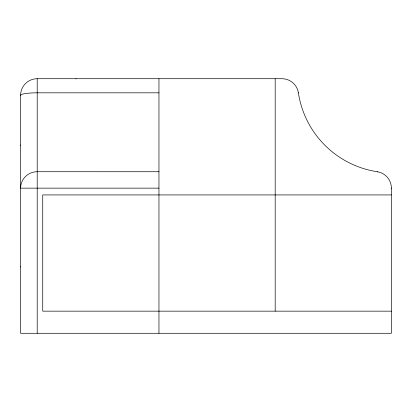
<?xml version="1.0" encoding="UTF-8"?>
<svg xmlns="http://www.w3.org/2000/svg" width="412" height="412" viewBox="0 0 412 412"><rect width="100%" height="100%" fill="white"/><g stroke="black" fill="none" stroke-linecap="round" stroke-linejoin="round"><path stroke-width="0.62" d="M377.248 172.005L377.289 171.727A94.085 94.085 0 0 1 298.381 92.824A16.604 16.604 0 0 0 281.968 78.713L37.204 78.713A16.604 16.604 0 0 0 20.6 95.311L20.6 333.287L391.4 333.287L391.4 188.145A16.604 16.604 0 0 0 377.289 171.732M298.108 92.865L298.381 92.824M158.96 92.824L37.204 92.824A16.604 2.493 0 0 0 20.6 95.311L20.821 95.311M20.6 145.122L20.878 145.122M158.96 171.732L37.204 171.727A16.604 16.413 0 0 0 20.6 188.145L158.96 188.145M391.122 188.145L391.4 188.145M391.4 194.933L42.74 194.933L42.74 311.153L391.4 311.153M20.6 266.878L20.878 266.878M275.18 78.713L275.18 311.153M158.96 78.713L158.96 333.287M75.942 78.713L75.942 78.986M37.204 78.713L37.204 333.287"/></g></svg>
